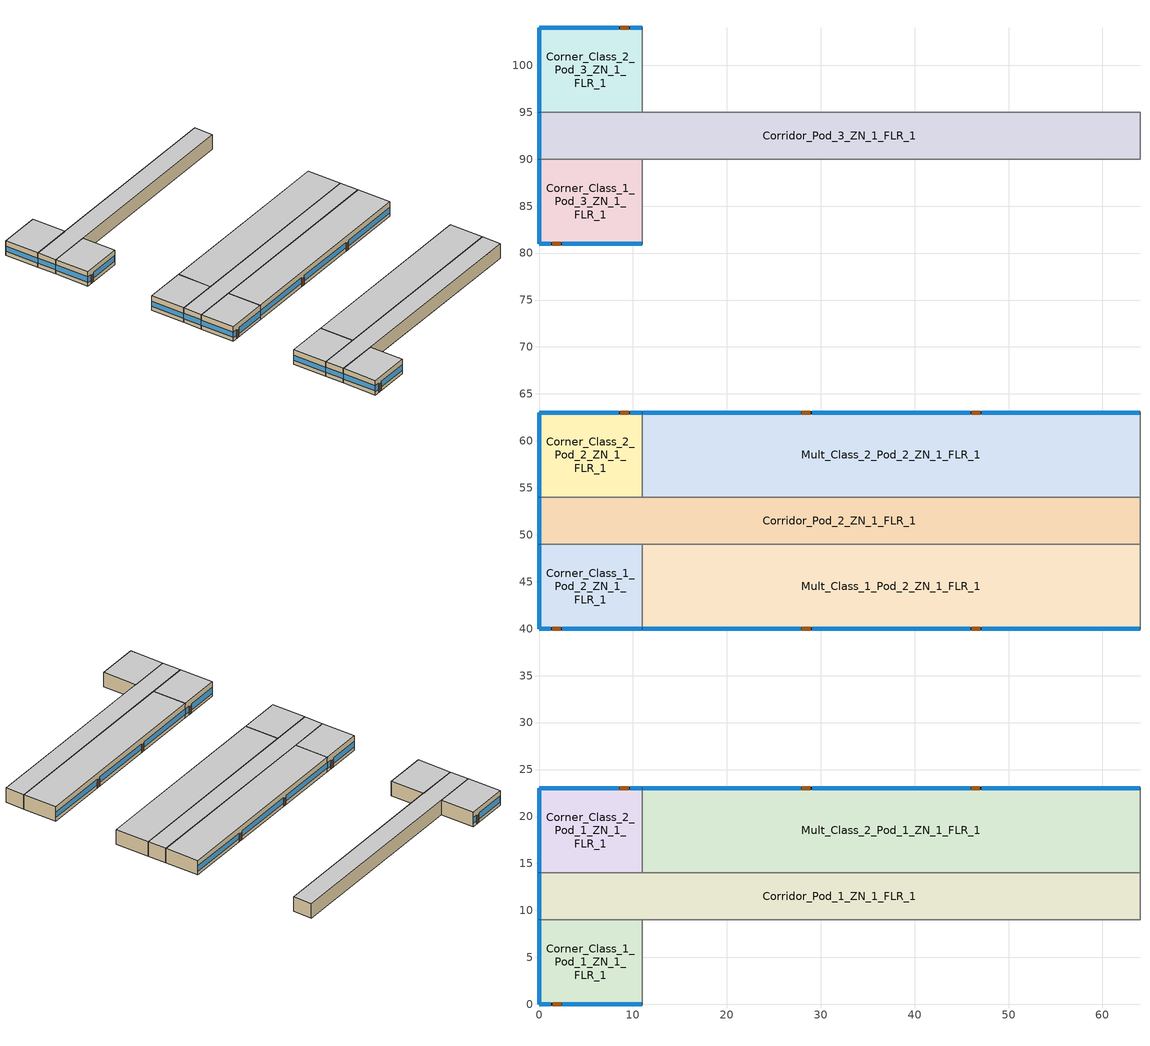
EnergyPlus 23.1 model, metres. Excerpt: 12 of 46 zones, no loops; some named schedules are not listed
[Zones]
Corner_Class_1_Pod_1_ZN_1_FLR_1
 floor ground (ext_slab_6in_with_carpet): 0,9 11,9 11,0 0,0 z0
 wall outside (nonres_ext_wall): 0,9 0,0 11,0 z0:4
 wall to Mult_Class_1_Pod_1_ZN_1_FLR_1 (int_wall): 11,0 11,9 z0:4
 wall to Corridor_Pod_1_ZN_1_FLR_1 (int_wall): 11,9 0,9 z0:4
 window (Window_U_0.40_SHGC_0.38): 0.05,0 1.27,0 / 2.49,0 10.95,0 z0.92:2.51; 0,8.95 0,0.05 z1.1:2.52
 door (Swinging Door_con): 1.46,0 2.37,0 z0:2.13
 ceiling to Corner_Class_1_Pod_1_ZN_1_FLR_2 (int_slab_ceiling): 0,0 11,0 11,9 0,9 z4
Corner_Class_1_Pod_2_ZN_1_FLR_1
 floor ground (ext_slab_6in_with_carpet): 0,49 11,49 11,40 0,40 z0
 wall outside (nonres_ext_wall): 0,49 0,40 11,40 z0:4
 wall to Mult_Class_1_Pod_2_ZN_1_FLR_1 (int_wall): 11,40 11,49 z0:4
 wall to Corridor_Pod_2_ZN_1_FLR_1 (int_wall): 11,49 0,49 z0:4
 window (Window_U_0.40_SHGC_0.38): 0.05,40 1.27,40 / 2.49,40 10.95,40 z0.92:2.51; 0,48.95 0,40.05 z1.1:2.52
 door (Swinging Door_con): 1.41,40 2.32,40 z0:2.13
 ceiling to Corner_Class_1_Pod_2_ZN_1_FLR_2 (int_slab_ceiling): 0,40 11,40 11,49 0,49 z4
Corner_Class_1_Pod_3_ZN_1_FLR_1
 floor ground (ext_slab_6in_with_carpet): 0,90 11,90 11,81 0,81 z0
 wall outside (nonres_ext_wall): 0,90 0,81 11,81 z0:4
 wall to Mult_Class_1_Pod_3_ZN_1_FLR_1 (int_wall): 11,81 11,90 z0:4
 wall to Corridor_Pod_3_ZN_1_FLR_1 (int_wall): 11,90 0,90 z0:4
 window (Window_U_0.40_SHGC_0.38): 0.05,81 1.27,81 / 2.49,81 10.95,81 z0.92:2.51; 0,89.95 0,81.05 z1.1:2.52
 door (Swinging Door_con): 1.4,81 2.31,81 z0:2.13
 ceiling to Corner_Class_1_Pod_3_ZN_1_FLR_2 (int_slab_ceiling): 0,81 11,81 11,90 0,90 z4
Corner_Class_2_Pod_1_ZN_1_FLR_1
 floor ground (ext_slab_6in_with_carpet): 0,23 11,23 11,14 0,14 z0
 wall outside (nonres_ext_wall): 11,23 0,23 0,14 z0:4
 wall to Corridor_Pod_1_ZN_1_FLR_1 (int_wall): 0,14 11,14 z0:4
 wall to Mult_Class_2_Pod_1_ZN_1_FLR_1 (int_wall): 11,14 11,23 z0:4
 window (Window_U_0.40_SHGC_0.38): 10.95,23 9.73,23 / 8.51,23 0.05,23 z0.92:2.51; 0,22.95 0,14.05 z1.1:2.52
 door (Swinging Door_con): 9.53,23 8.62,23 z0:2.13
 ceiling to Corner_Class_2_Pod_1_ZN_1_FLR_2 (int_slab_ceiling): 0,14 11,14 11,23 0,23 z4
Corner_Class_2_Pod_2_ZN_1_FLR_1
 floor ground (ext_slab_6in_with_carpet): 0,63 11,63 11,54 0,54 z0
 wall outside (nonres_ext_wall): 11,63 0,63 0,54 z0:4
 wall to Corridor_Pod_2_ZN_1_FLR_1 (int_wall): 0,54 11,54 z0:4
 wall to Mult_Class_2_Pod_2_ZN_1_FLR_1 (int_wall): 11,54 11,63 z0:4
 window (Window_U_0.40_SHGC_0.38): 10.95,63 9.73,63 / 8.51,63 0.05,63 z0.92:2.51; 0,62.95 0,54.05 z1.1:2.52
 door (Swinging Door_con): 9.57,63 8.65,63 z0:2.13
 ceiling to Corner_Class_2_Pod_2_ZN_1_FLR_2 (int_slab_ceiling): 0,54 11,54 11,63 0,63 z4
Corner_Class_2_Pod_3_ZN_1_FLR_1
 floor ground (ext_slab_6in_with_carpet): 0,104 11,104 11,95 0,95 z0
 wall outside (nonres_ext_wall): 11,104 0,104 0,95 z0:4
 wall to Corridor_Pod_3_ZN_1_FLR_1 (int_wall): 0,95 11,95 z0:4
 wall to Mult_Class_2_Pod_3_ZN_1_FLR_1 (int_wall): 11,95 11,104 z0:4
 window (Window_U_0.40_SHGC_0.38): 10.95,104 9.73,104 / 8.51,104 0.05,104 z0.92:2.51; 0,103.95 0,95.05 z1.1:2.52
 door (Swinging Door_con): 9.55,104 8.64,104 z0:2.13
 ceiling to Corner_Class_2_Pod_3_ZN_1_FLR_2 (int_slab_ceiling): 0,95 11,95 11,104 0,104 z4
Corridor_Pod_1_ZN_1_FLR_1
 floor ground (ext_slab_6in_with_carpet): 0,14 64,14 64,9 0,9 z0
 wall outside (nonres_ext_wall): 0,14 0,9 z0:4
 wall to Mult_Class_1_Pod_1_ZN_1_FLR_1 (int_wall): 11,9 64,9 z0:4
 wall to Lobby_ZN_1_FLR_1 (int_wall): 64,9 64,14 z0:4
 wall to Mult_Class_2_Pod_1_ZN_1_FLR_1 (int_wall): 64,14 11,14 z0:4
 window (Window_U_0.40_SHGC_0.38): 0,13.95 0,9.05 z1.1:2.53
 ceiling to Corridor_Pod_1_ZN_1_FLR_2 (int_slab_ceiling): 0,9 64,9 64,14 0,14 z4
Corridor_Pod_2_ZN_1_FLR_1
 floor ground (ext_slab_6in_with_carpet): 0,54 64,54 64,49 0,49 z0
 wall outside (nonres_ext_wall): 0,54 0,49 z0:4
 wall to Mult_Class_1_Pod_2_ZN_1_FLR_1 (int_wall): 11,49 64,49 z0:4
 wall to Main_Corridor_ZN_1_FLR_1 (int_wall): 64,49 64,54 z0:4
 wall to Mult_Class_2_Pod_2_ZN_1_FLR_1 (int_wall): 64,54 11,54 z0:4
 window (Window_U_0.40_SHGC_0.38): 0,53.95 0,49.05 z1.1:2.53
 ceiling to Corridor_Pod_2_ZN_1_FLR_2 (int_slab_ceiling): 0,49 64,49 64,54 0,54 z4
Corridor_Pod_3_ZN_1_FLR_1
 floor ground (ext_slab_6in_with_carpet): 0,95 64,95 64,90 0,90 z0
 wall outside (nonres_ext_wall): 0,95 0,90 z0:4
 wall to Mult_Class_1_Pod_3_ZN_1_FLR_1 (int_wall): 11,90 64,90 z0:4
 wall to Bathrooms_ZN_1_FLR_1 (int_wall): 64,90 64,95 z0:4
 wall to Mult_Class_2_Pod_3_ZN_1_FLR_1 (int_wall): 64,95 11,95 z0:4
 window (Window_U_0.40_SHGC_0.38): 0,94.95 0,90.05 z1.1:2.53
 ceiling to Corridor_Pod_3_ZN_1_FLR_2 (int_slab_ceiling): 0,90 64,90 64,95 0,95 z4
Mult_Class_1_Pod_2_ZN_1_FLR_1
 floor ground (ext_slab_6in_with_carpet): 11,49 64,49 64,40 11,40 z0
 wall outside (nonres_ext_wall): 11,40 64,40 z0:4
 wall to Main_Corridor_ZN_1_FLR_1 (int_wall): 64,40 64,49 z0:4
 window (Window_U_0.40_SHGC_0.38): 11.05,40 27.87,40 / 29.09,40 45.91,40 / 47.13,40 63.95,40 z1.03:2.5
 door (Swinging Door_con): 28,40 28.92,40 / 46.06,40 46.97,40 z0:2.13
 ceiling to Mult_Class_1_Pod_2_ZN_1_FLR_2 (int_slab_ceiling): 11,40 64,40 64,49 11,49 z4
Mult_Class_2_Pod_1_ZN_1_FLR_1
 floor ground (ext_slab_6in_with_carpet): 11,23 64,23 64,14 11,14 z0
 wall outside (nonres_ext_wall): 64,23 11,23 z0:4
 wall to Main_Corridor_ZN_1_FLR_1 (int_wall): 64,14 64,23 z0:4
 window (Window_U_0.40_SHGC_0.38): 63.95,23 47.13,23 / 45.91,23 29.09,23 / 27.87,23 11.05,23 z1.03:2.5
 door (Swinging Door_con): 46.93,23 46.01,23 / 28.91,23 28,23 z0:2.13
 ceiling to Mult_Class_2_Pod_1_ZN_1_FLR_2 (int_slab_ceiling): 11,14 64,14 64,23 11,23 z4
Mult_Class_2_Pod_2_ZN_1_FLR_1
 floor ground (ext_slab_6in_with_carpet): 11,63 64,63 64,54 11,54 z0
 wall outside (nonres_ext_wall): 64,63 11,63 z0:4
 wall to Main_Corridor_ZN_1_FLR_1 (int_wall): 64,54 64,63 z0:4
 window (Window_U_0.40_SHGC_0.38): 63.95,63 47.13,63 / 45.91,63 29.09,63 / 27.87,63 11.05,63 z1.03:2.5
 door (Swinging Door_con): 46.97,63 46.06,63 / 28.89,63 27.98,63 z0:2.13
 ceiling to Mult_Class_2_Pod_2_ZN_1_FLR_2 (int_slab_ceiling): 11,54 64,54 64,63 11,63 z4
[Building]
Secondary School: Loads convergence tolerance value=0.04; Maximum number of warmup days=25; Minimum number of warmup days=6; North axis=0; Solar distribution=FullInteriorAndExterior; Temperature convergence tolerance value=0.2; Terrain=City
[Site:GroundTemperature:BuildingSurface]
20.76, 20.73, 20.73, 20.73, 20.77, 23.02, 23.36, 23.44, 23.48, 21.21, 20.91, 20.82
[Site:Location]
Denver-Aurora-Buckley.AFB_CO_USA WMO=724695: Elevation=1726; Latitude=39.72; Longitude=-104.75; Time zone=-7
[Site:WaterMainsTemperature]
Annual average outdoor air temperature=9.95; Calculation method=Correlation; Maximum difference in monthly average outdoor air temperatures=23.7
[SizingPeriod:DesignDay] Barometric pressure=82237; Day of month=21; Daylight saving time indicator=No; Dry bulb temperature range modifier type=DefaultMultipliers; Humidity condition type=WetBulb; Rain indicator=No; Snow indicator=No
Name | Ashrae clear sky optical depth for beam irradiance taub | Ashrae clear sky optical depth for diffuse irradiance taud | Daily dry bulb temperature range | Day type | Maximum dry bulb temperature | Month | Solar model indicator | Wetbulb or dewpoint at maximum dry bulb | Wind direction | Wind speed | Sky clearness
Denver-Aurora-Buckley.AFB_CO_USA Ann Clg .4% Condns DB=>MWB | 0.423 | 2.02 | 14.8 | SummerDesignDay | 33.9 | 7 | ASHRAETau | 15 | 30 | 3.6
Denver-Aurora-Buckley.AFB_CO_USA Ann Htg 99.6% Condns DB |  |  | 0 | WinterDesignDay | -17.9 | 12 | ASHRAEClearSky | -17.9 | 180 | 2.5 | 0
[Construction]
InteriorFurnishings: Std Wood 6inch
Swinging Door_con: Opaque Door panel_con
Window_U_0.40_SHGC_0.38: Glass_8652_LayerAvg, Gap_1_W_0_0127, Glass_102_LayerAvg
ext_slab_6in_with_carpet: 150mm Normalweight concrete floor, CP02 CARPET PAD
int_slab_ceiling: CP02 CARPET PAD, 100mm Normalweight concrete floor
int_wall: G01 13mm gypsum board, G01 13mm gypsum board
nonres_ext_wall: F07 25mm stucco, G01 16mm gypsum board, Nonres_Exterior_Wall_Insulation, G01 16mm gypsum board
[Material]
Name | Conductivity | Density | Roughness | Specific heat | Thickness | Solar absorptance | Thermal absorptance | Visible absorptance
100mm Normalweight concrete floor | 2.31 | 2322 | MediumRough | 832 | 0.1016
150mm Normalweight concrete floor | 2.31 | 2322 | MediumRough | 832 | 0.1524
F07 25mm stucco | 0.72 | 1856 | Smooth | 840 | 0.0254 | 0.7 | 0.9 | 0.7
G01 13mm gypsum board | 0.16 | 800 | Smooth | 1090 | 0.0127 | 0.7 | 0.9 | 0.5
G01 16mm gypsum board | 0.16 | 800 | MediumSmooth | 1090 | 0.0159
Std Wood 6inch | 0.12 | 540 | MediumSmooth | 1210 | 0.15 | 0.7 | 0.9 | 0.7
[Material:NoMass] Solar absorptance=0.7; Thermal absorptance=0.9
Name | Roughness | Thermal resistance | Visible absorptance
CP02 CARPET PAD | VeryRough | 0.21648 | 0.8
Nonres_Exterior_Wall_Insulation | MediumSmooth | 2.81828 | 0.7
Opaque Door panel_con | MediumRough | 0.475964 | 0.7
[WindowMaterial:Gas]
Gap_1_W_0_0127: Gas type=Air; Thickness=0.0127
[WindowMaterial:Glazing] Front side infrared hemispherical emissivity=0.84; Infrared transmittance at normal incidence=0; Optical data type=SpectralAverage
Name | Back side infrared hemispherical emissivity | Back side solar reflectance at normal incidence | Back side visible reflectance at normal incidence | Conductivity | Front side solar reflectance at normal incidence | Front side visible reflectance at normal incidence | Solar transmittance at normal incidence | Thickness | Visible transmittance at normal incidence
Glass_102_LayerAvg | 0.84 | 0.0748545 | 0.082564 | 1 | 0.0747638 | 0.082563 | 0.833848 | 0.003048 | 0.89926
Glass_8652_LayerAvg | 0.39 | 0.462105 | 0.306829 | 0.962 | 0.298987 | 0.209449 | 0.343691 | 0.003059 | 0.487937
[AvailabilityManager:NightCycle] Applicability schedule=Always_On; Control type=CycleOnAny; Cycling run time=1800; Cycling run time control type=FixedRunTime; Fan schedule=HVACOperationSchd; Thermostat tolerance=1
PSZ-AC_1:5 Availability Manager; PSZ-AC_2:6 Availability Manager; PSZ-AC_3:7 Availability Manager; PSZ-AC_4:8 Availability Manager; PSZ-AC_5:9 Availability Manager; VAV_OTHER Availability Manager; VAV_POD_1 Availability Manager; VAV_POD_2 Availability Manager; VAV_POD_3 Availability Manager
[Daylighting:Controls] Illuminance setpoint at reference point 1=500; Illuminance setpoint at reference point 2=500; Daylighting method=SplitFlux; Lighting control type=Stepped; Maximum allowable discomfort glare index=22; Minimum input power fraction for continuous or continuousoff dimming control=0.3; Minimum light output fraction for continuous or continuousoff dimming control=0.2; Number of stepped control steps=3; Probability lighting will be reset when needed in manual stepped control=1
Name | Daylighting reference point name 1 | Fraction of lights controlled by reference point 1 | Daylighting reference point name 2 | Fraction of lights controlled by reference point 2 | Glare calculation azimuth angle of view direction clockwise from zone y axis | Glare calculation daylighting reference point | Zone or space
Corner_Class_1_Pod_1_ZN_1_FLR_1_DaylCtrl | Corner_Class_1_Pod_1_ZN_1_FLR_1_DaylRefPt1 | 0.56 | Corner_Class_1_Pod_1_ZN_1_FLR_1_DaylRefPt2 | 0.2 | 180 | Corner_Class_1_Pod_1_ZN_1_FLR_1_DaylRefPt1 | Corner_Class_1_Pod_1_ZN_1_FLR_1
Corner_Class_1_Pod_2_ZN_1_FLR_1_DaylCtrl | Corner_Class_1_Pod_2_ZN_1_FLR_1_DaylRefPt1 | 0.56 | Corner_Class_1_Pod_2_ZN_1_FLR_1_DaylRefPt2 | 0.2 | 180 | Corner_Class_1_Pod_2_ZN_1_FLR_1_DaylRefPt1 | Corner_Class_1_Pod_2_ZN_1_FLR_1
Corner_Class_1_Pod_3_ZN_1_FLR_1_DaylCtrl | Corner_Class_1_Pod_3_ZN_1_FLR_1_DaylRefPt1 | 0.56 | Corner_Class_1_Pod_3_ZN_1_FLR_1_DaylRefPt2 | 0.2 | 180 | Corner_Class_1_Pod_3_ZN_1_FLR_1_DaylRefPt1 | Corner_Class_1_Pod_3_ZN_1_FLR_1
Corner_Class_2_Pod_1_ZN_1_FLR_1_DaylCtrl | Corner_Class_2_Pod_1_ZN_1_FLR_1_DaylRefPt1 | 0.56 | Corner_Class_2_Pod_1_ZN_1_FLR_1_DaylRefPt2 | 0.2 | 270 | Corner_Class_2_Pod_1_ZN_1_FLR_1_DaylRefPt1 | Corner_Class_2_Pod_1_ZN_1_FLR_1
Corner_Class_2_Pod_2_ZN_1_FLR_1_DaylCtrl | Corner_Class_2_Pod_2_ZN_1_FLR_1_DaylRefPt1 | 0.56 | Corner_Class_2_Pod_2_ZN_1_FLR_1_DaylRefPt2 | 0.2 | 270 | Corner_Class_2_Pod_2_ZN_1_FLR_1_DaylRefPt1 | Corner_Class_2_Pod_2_ZN_1_FLR_1
Corner_Class_2_Pod_3_ZN_1_FLR_1_DaylCtrl | Corner_Class_2_Pod_3_ZN_1_FLR_1_DaylRefPt1 | 0.56 | Corner_Class_2_Pod_3_ZN_1_FLR_1_DaylRefPt2 | 0.2 | 270 | Corner_Class_2_Pod_3_ZN_1_FLR_1_DaylRefPt1 | Corner_Class_2_Pod_3_ZN_1_FLR_1
Mult_Class_1_Pod_2_ZN_1_FLR_1_DaylCtrl | Mult_Class_1_Pod_2_ZN_1_FLR_1_DaylRefPt1 | 0.28 | Mult_Class_1_Pod_2_ZN_1_FLR_1_DaylRefPt2 | 0.28 | 180 | Mult_Class_1_Pod_2_ZN_1_FLR_1_DaylRefPt1 | Mult_Class_1_Pod_2_ZN_1_FLR_1
Mult_Class_2_Pod_1_ZN_1_FLR_1_DaylCtrl | Mult_Class_2_Pod_1_ZN_1_FLR_1_DaylRefPt1 | 0.28 | Mult_Class_2_Pod_1_ZN_1_FLR_1_DaylRefPt2 | 0.28 | 0 | Mult_Class_2_Pod_1_ZN_1_FLR_1_DaylRefPt1 | Mult_Class_2_Pod_1_ZN_1_FLR_1
Mult_Class_2_Pod_2_ZN_1_FLR_1_DaylCtrl | Mult_Class_2_Pod_2_ZN_1_FLR_1_DaylRefPt1 | 0.28 | Mult_Class_2_Pod_2_ZN_1_FLR_1_DaylRefPt2 | 0.28 | 0 | Mult_Class_2_Pod_2_ZN_1_FLR_1_DaylRefPt1 | Mult_Class_2_Pod_2_ZN_1_FLR_1
[ElectricEquipment] Design level calculation method=EquipmentLevel; End use subcategory=General; Fraction latent=0; Fraction lost=0; Fraction radiant=0.5; Schedule=BLDG_EQUIP_SCH
Name | Design level | Zone or zonelist or space or spacelist
Corner_Class_1_Pod_1_ZN_1_FLR_1_PlugMisc_Equip | 990 | Corner_Class_1_Pod_1_ZN_1_FLR_1
Corner_Class_1_Pod_2_ZN_1_FLR_1_PlugMisc_Equip | 990 | Corner_Class_1_Pod_2_ZN_1_FLR_1
Corner_Class_1_Pod_3_ZN_1_FLR_1_PlugMisc_Equip | 990 | Corner_Class_1_Pod_3_ZN_1_FLR_1
Corner_Class_2_Pod_1_ZN_1_FLR_1_PlugMisc_Equip | 990 | Corner_Class_2_Pod_1_ZN_1_FLR_1
Corner_Class_2_Pod_2_ZN_1_FLR_1_PlugMisc_Equip | 990 | Corner_Class_2_Pod_2_ZN_1_FLR_1
Corner_Class_2_Pod_3_ZN_1_FLR_1_PlugMisc_Equip | 990 | Corner_Class_2_Pod_3_ZN_1_FLR_1
Corridor_Pod_1_ZN_1_FLR_1_PlugMisc_Equip | 1280 | Corridor_Pod_1_ZN_1_FLR_1
Corridor_Pod_2_ZN_1_FLR_1_PlugMisc_Equip | 1280 | Corridor_Pod_2_ZN_1_FLR_1
Corridor_Pod_3_ZN_1_FLR_1_PlugMisc_Equip | 1280 | Corridor_Pod_3_ZN_1_FLR_1
Mult_Class_1_Pod_2_ZN_1_FLR_1_PlugMisc_Equip | 4770 | Mult_Class_1_Pod_2_ZN_1_FLR_1
Mult_Class_2_Pod_1_ZN_1_FLR_1_PlugMisc_Equip | 4770 | Mult_Class_2_Pod_1_ZN_1_FLR_1
Mult_Class_2_Pod_2_ZN_1_FLR_1_PlugMisc_Equip | 4770 | Mult_Class_2_Pod_2_ZN_1_FLR_1
[ElectricLoadCenter:Transformer]
Transformer 1: Availability schedule=Always_On; Conductor material=Aluminum; Consider transformer loss for utility cost=Yes; Fraction of eddy current losses=0.1; Full load temperature rise=150; Meter name 1=Wired_LTG_Electricity; Meter name 2=Wired_INT_EQUIP; Nameplate efficiency=0.989; Per unit load for nameplate efficiency=0.35; Performance input method=NominalEfficiency; Phase=3; Rated capacity=225000; Reference temperature for nameplate efficiency=75; Transformer usage=PowerInFromGrid
[EnergyManagementSystem:Actuator]
Name | Actuated component control type | Actuated component type | Actuated component unique
AUDITORIUM_ZN_1_FLR_1_LAr | Electricity Rate | Lights | AUDITORIUM_ZN_1_FLR_1_lights
AUX_GYM_ZN_1_FLR_1_LAr | Electricity Rate | Lights | AUX_GYM_ZN_1_FLR_1_lights
BATHROOMS_ZN_1_FLR_1_LAr | Electricity Rate | Lights | BATHROOMS_ZN_1_FLR_1_lights
BATHROOMS_ZN_1_FLR_2_LAr | Electricity Rate | Lights | BATHROOMS_ZN_1_FLR_2_lights
BoilerCurve | Curve Result | Curve | HEATSYS1 BOILER EFFICIENCY CURVE
CLGSETP_SCH_Actuator | Schedule Value | Schedule:Compact | CLGSETP_SCH_Yes_Optimum
Cafeteria_ZN_1_FLR_1_LAr | Electricity Rate | Lights | Cafeteria_ZN_1_FLR_1_lights
Gym_ZN_1_FLR_1_LAr | Electricity Rate | Lights | Gym_ZN_1_FLR_1_lights
HTGSETP_SCH_Actuator | Schedule Value | Schedule:Compact | HTGSETP_SCH_Yes_Optimum
Kitchen_ZN_1_FLR_1_LAr | Electricity Rate | Lights | Kitchen_ZN_1_FLR_1_lights
LMC_ZN_1_FLR_2_LAr | Electricity Rate | Lights | Library_Media_Center_ZN_1_FLR_2_lights
Lobby_ZN_1_FLR_1_LAr | Electricity Rate | Lights | Lobby_ZN_1_FLR_1_lights
Lobby_ZN_1_FLR_2_LAr | Electricity Rate | Lights | Lobby_ZN_1_FLR_2_lights
Main_Corridor_ZN_1_FLR_1_LAr | Electricity Rate | Lights | Main_Corridor_ZN_1_FLR_1_lights
Main_Corridor_ZN_1_FLR_2_LAr | Electricity Rate | Lights | Main_Corridor_ZN_1_FLR_2_lights
Mech_ZN_1_FLR_1_LAr | Electricity Rate | Lights | Mech_ZN_1_FLR_1_lights
Mech_ZN_1_FLR_2_LAr | Electricity Rate | Lights | Mech_ZN_1_FLR_2_lights
Offices_ZN_1_FLR_1_LAr | Electricity Rate | Lights | Offices_ZN_1_FLR_1_lights
Offices_ZN_1_FLR_2_LAr | Electricity Rate | Lights | Offices_ZN_1_FLR_2_lights
PSZ1_5_Timestep_Econ_Eff | Schedule Value | Schedule:Constant | PSZ1_5_Timestep_Econ_Eff_SCH
PSZ2_6_Timestep_Econ_Eff | Schedule Value | Schedule:Constant | PSZ2_6_Timestep_Econ_Eff_SCH
PSZ3_7_Timestep_Econ_Eff | Schedule Value | Schedule:Constant | PSZ3_7_Timestep_Econ_Eff_SCH
PSZ4_8_Timestep_Econ_Eff | Schedule Value | Schedule:Constant | PSZ4_8_Timestep_Econ_Eff_SCH
PSZ5_9_Timestep_Econ_Eff | Schedule Value | Schedule:Constant | PSZ5_9_Timestep_Econ_Eff_SCH
cCL1_Pod_1_ZN_1_FLR_1_LAr | Electricity Rate | Lights | Corner_Class_1_Pod_1_ZN_1_FLR_1_lights
cCL1_Pod_1_ZN_1_FLR_2_LAr | Electricity Rate | Lights | Corner_Class_1_Pod_1_ZN_1_FLR_2_lights
cCL1_Pod_2_ZN_1_FLR_1_LAr | Electricity Rate | Lights | Corner_Class_1_Pod_2_ZN_1_FLR_1_lights
cCL1_Pod_2_ZN_1_FLR_2_LAr | Electricity Rate | Lights | Corner_Class_1_Pod_2_ZN_1_FLR_2_lights
cCL1_Pod_3_ZN_1_FLR_1_LAr | Electricity Rate | Lights | Corner_Class_1_Pod_3_ZN_1_FLR_1_lights
cCL1_Pod_3_ZN_1_FLR_2_LAr | Electricity Rate | Lights | Corner_Class_1_Pod_3_ZN_1_FLR_2_lights
cCL2_Pod_1_ZN_1_FLR_1_LAr | Electricity Rate | Lights | Corner_Class_2_Pod_1_ZN_1_FLR_1_lights
cCL2_Pod_1_ZN_1_FLR_2_LAr | Electricity Rate | Lights | Corner_Class_2_Pod_1_ZN_1_FLR_2_lights
cCL2_Pod_2_ZN_1_FLR_1_LAr | Electricity Rate | Lights | Corner_Class_2_Pod_2_ZN_1_FLR_1_lights
cCL2_Pod_2_ZN_1_FLR_2_LAr | Electricity Rate | Lights | Corner_Class_2_Pod_2_ZN_1_FLR_2_lights
cCL2_Pod_3_ZN_1_FLR_1_LAr | Electricity Rate | Lights | Corner_Class_2_Pod_3_ZN_1_FLR_1_lights
cCL2_Pod_3_ZN_1_FLR_2_LAr | Electricity Rate | Lights | Corner_Class_2_Pod_3_ZN_1_FLR_2_lights
cPOD1_ZN_1_FLR_1_LAr | Electricity Rate | Lights | Corridor_Pod_1_ZN_1_FLR_1_lights
cPOD1_ZN_1_FLR_2_LAr | Electricity Rate | Lights | Corridor_Pod_1_ZN_1_FLR_2_lights
cPOD2_ZN_1_FLR_1_LAr | Electricity Rate | Lights | Corridor_Pod_2_ZN_1_FLR_1_lights
cPOD2_ZN_1_FLR_2_LAr | Electricity Rate | Lights | Corridor_Pod_2_ZN_1_FLR_2_lights
cPOD3_ZN_1_FLR_1_LAr | Electricity Rate | Lights | Corridor_Pod_3_ZN_1_FLR_1_lights
cPOD3_ZN_1_FLR_2_LAr | Electricity Rate | Lights | Corridor_Pod_3_ZN_1_FLR_2_lights
mCl1_Pod_1_ZN_1_FLR_1_LAr | Electricity Rate | Lights | Mult_Class_1_Pod_1_ZN_1_FLR_1_lights
mCl1_Pod_1_ZN_1_FLR_2_LAr | Electricity Rate | Lights | Mult_Class_1_Pod_1_ZN_1_FLR_2_lights
mCl1_Pod_2_ZN_1_FLR_1_LAr | Electricity Rate | Lights | Mult_Class_1_Pod_2_ZN_1_FLR_1_lights
mCl1_Pod_2_ZN_1_FLR_2_LAr | Electricity Rate | Lights | Mult_Class_1_Pod_2_ZN_1_FLR_2_lights
mCl1_Pod_3_ZN_1_FLR_1_LAr | Electricity Rate | Lights | Mult_Class_1_Pod_3_ZN_1_FLR_1_lights
mCl1_Pod_3_ZN_1_FLR_2_LAr | Electricity Rate | Lights | Mult_Class_1_Pod_3_ZN_1_FLR_2_lights
mCl2_Pod_1_ZN_1_FLR_1_LAr | Electricity Rate | Lights | Mult_Class_2_Pod_1_ZN_1_FLR_1_lights
mCl2_Pod_1_ZN_1_FLR_2_LAr | Electricity Rate | Lights | Mult_Class_2_Pod_1_ZN_1_FLR_2_lights
mCl2_Pod_2_ZN_1_FLR_1_LAr | Electricity Rate | Lights | Mult_Class_2_Pod_2_ZN_1_FLR_1_lights
mCl2_Pod_2_ZN_1_FLR_2_LAr | Electricity Rate | Lights | Mult_Class_2_Pod_2_ZN_1_FLR_2_lights
mCl2_Pod_3_ZN_1_FLR_1_LAr | Electricity Rate | Lights | Mult_Class_2_Pod_3_ZN_1_FLR_1_lights
mCl2_Pod_3_ZN_1_FLR_2_LAr | Electricity Rate | Lights | Mult_Class_2_Pod_3_ZN_1_FLR_2_lights
[EnergyManagementSystem:GlobalVariable]
EnergyManagementSystem:GlobalVariable 1: Wired_LTG
EnergyManagementSystem:GlobalVariable 2: PSZ1_5_FanPwrExponent; PSZ1_5_Stage1Speed; PSZ1_5_Stage2Speed; PSZ1_5_HeatSpeed; PSZ1_5_VenSpeed; PSZ1_5_Number_of_Stages
EnergyManagementSystem:GlobalVariable 3: PSZ2_6_FanPwrExponent; PSZ2_6_Stage1Speed; PSZ2_6_Stage2Speed; PSZ2_6_HeatSpeed; PSZ2_6_VenSpeed; PSZ2_6_Number_of_Stages
EnergyManagementSystem:GlobalVariable 4: PSZ3_7_FanPwrExponent; PSZ3_7_Stage1Speed; PSZ3_7_Stage2Speed; PSZ3_7_HeatSpeed; PSZ3_7_VenSpeed; PSZ3_7_Number_of_Stages
EnergyManagementSystem:GlobalVariable 5: PSZ4_8_FanPwrExponent; PSZ4_8_Stage1Speed; PSZ4_8_Stage2Speed; PSZ4_8_HeatSpeed; PSZ4_8_VenSpeed; PSZ4_8_Number_of_Stages
EnergyManagementSystem:GlobalVariable 6: PSZ5_9_FanPwrExponent; PSZ5_9_Stage1Speed; PSZ5_9_Stage2Speed; PSZ5_9_HeatSpeed; PSZ5_9_VenSpeed; PSZ5_9_Number_of_Stages
EnergyManagementSystem:GlobalVariable 7: BoilerType; CapRated; EtRated; PLRx; Ecx; SkinLossRate
[EnergyManagementSystem:OutputVariable]
Wired_LTG: Ems variable=Wired_LTG; Type of data in variable=Summed; Units=J; Update frequency=ZoneTimestep
[EnergyManagementSystem:Program]
OA_BASED_OPTIMUM_START_EMS_Program: IF DaylightSavings==0 && DayOfWeek>1 && DayOfWeek<7 && Hour==6 && OAT<23.9 && OAT>1.7; SET CLGSETP_SCH_Actuator = 29.44; SET HTGSETP_SCH_Actuator = 15.6; ELSEIF DaylightSavings==1 && DayOfWeek>1 && DayOfWeek<7 && Hour==5 && OAT<23.9 && OAT>1.7; SET CLGSETP_SCH_Actuator = 29.44; SET HTGSETP_SCH_Actuator = 15.6; ELSE; SET CLGSETP_SCH_Actuator = NULL; SET HTGSETP_SCH_Actuator = NULL; ENDIF
PSZ1_5_Economizer_CTRL_Prog: SET PSZ1_5_Timestep_Econ_Eff = 0.7; SET PSZ1_5_MaxE = 0.7; SET PSZ1_5_DAT_Rqd = (PSZ1_5_DAT_Rqd*1.8) +32; SET OAT_F = (OAT_F*1.8) +32; SET OAwb_F = (OAwb_F*1.8) +32; IF PSZ1_5_OAFlowMass > (PSZ1_5_OADesignMass * PSZ1_5_OASch); SET PSZ1_5_Econo_Active = 1; ELSE; SET PSZ1_5_Econo_Active = 0; ENDIF; SET PSZ1_5_dT_Needed = 75 - PSZ1_5_DAT_Rqd; SET PSZ1_5_Cool_Des_dT = ((98*0.15) + (75*(1-0.15))) - 55; SET PSZ1_5_Cool_Load = PSZ1_5_dT_Needed/ PSZ1_5_Cool_Des_dT; IF PSZ1_5_Cool_Load > 1; SET PSZ1_5_Cool_Load = 1; ELSEIF PSZ1_5_Cool_Load < 0; SET PSZ1_5_Cool_Load = 0; ENDIF; IF PSZ1_5_Econo_Active == 1; SET PSZ1_5_Stage = PSZ1_5_Number_of_Stages; IF PSZ1_5_Stage == 2; IF PSZ1_5_Cool_Load < 0.6; SET PSZ1_5_Timestep_Econ_Eff = PSZ1_5_MaxE; ELSE; SET PSZ1_5_ECO_Eff = 0-2.18919863612305; SET PSZ1_5_ECO_Eff = PSZ1_5_ECO_Eff + (0-0.674461284910428 * PSZ1_5_Cool_Load); SET PSZ1_5_ECO_Eff = PSZ1_5_ECO_Eff + (0.000459106275872404 * (OAT_F^2)); SET PSZ1_5_ECO_Eff = PSZ1_5_ECO_Eff + (0-0.00000484778537945252 * (OAT_F^3)); SET PSZ1_5_ECO_Eff = PSZ1_5_ECO_Eff + (0.182915713033586 * OAwb_F); SET PSZ1_5_ECO_Eff = PSZ1_5_ECO_Eff + (0-0.00382838660261133 * (OAwb_F^2)); SET PSZ1_5_ECO_Eff = PSZ1_5_ECO_Eff + (0.0000255567460240583 * (OAwb_F^3)); SET PSZ1_5_Timestep_Econ_Eff = PSZ1_5_ECO_Eff; ENDIF; ELSE; SET PSZ1_5_ECO_Eff = 2.36337942464462; SET PSZ1_5_ECO_Eff = PSZ1_5_ECO_Eff + (0-0.409939515512619 * PSZ1_5_Cool_Load); SET PSZ1_5_ECO_Eff = PSZ1_5_ECO_Eff + (0-0.0565205596792225 * OAwb_F); SET PSZ1_5_ECO_Eff = PSZ1_5_ECO_Eff + (0-0.0000632612294169389 * (OAT_F^2)); SET PSZ1_5_Timestep_Econ_Eff = PSZ1_5_ECO_Eff + (0.000571724868775081 * (OAwb_F^2)); ENDIF; IF PSZ1_5_Timestep_Econ_Eff > PSZ1_5_MaxE; SET PSZ1_5_Timestep_Econ_Eff = PSZ1_5_MaxE; ELSEIF PSZ1_5_Timestep_Econ_Eff < (PSZ1_5_OADesignMass * PSZ1_5_OASch); SET PSZ1_5_Timestep_Econ_Eff = (PSZ1_5_OADesignMass * PSZ1_5_OASch); ENDIF; ENDIF
PSZ1_5_Fan_Control: IF PSZ1_5_Number_of_Stages == 1; Return; ENDIF; IF PSZ1_5_HeatingRTF > 0; SET PSZ1_5_Heating = PSZ1_5_HeatingRTF; SET PSZ1_5_Ven = 1 - PSZ1_5_HeatingRTF; SET PSZ1_5_Eco = 0; SET PSZ1_5_Stage1 = 0; SET PSZ1_5_Stage2 = 0; ELSE; SET PSZ1_5_Heating = 0; SET PSZ1_5_EcoSpeed = PSZ1_5_VenSpeed; IF PSZ1_5_SpeedRatio == 0; IF PSZ1_5_RTF > 0; SET PSZ1_5_Stage1 = PSZ1_5_RTF; SET PSZ1_5_Stage2 = 0; SET PSZ1_5_Ven = 1-PSZ1_5_RTF; SET PSZ1_5_Eco = 0; IF PSZ1_5_OAFlowMass > (PSZ1_5_OADesignMass * PSZ1_5_OASch); SET PSZ1_5_Stage1Speed = 1.0; ENDIF; ELSE; SET PSZ1_5_Stage1 = 0; SET PSZ1_5_Stage2 = 0; IF PSZ1_5_OAFlowMass > (PSZ1_5_OADesignMass * PSZ1_5_OASch); SET PSZ1_5_Eco = 1.0; SET PSZ1_5_Ven = 0; SET PSZ1_5_Exp_DAT = PSZ1_5_DAT_Rqd - (1-PSZ1_5_VenSpeed) * GYM_ZN_1_FLR_1_Temp; SET PSZ1_5_Exp_DAT = PSZ1_5_Exp_DAT/PSZ1_5_VenSpeed; IF OAT_F > PSZ1_5_Exp_DAT; SET PSZ1_5_EcoSpeed = PSZ1_5_Stage2Speed; ENDIF; ELSE; SET PSZ1_5_Eco = 0; SET PSZ1_5_Ven = 1.0; ENDIF; ENDIF; ELSE; SET PSZ1_5_Stage1 = 1- PSZ1_5_SpeedRatio; SET PSZ1_5_Stage2 = PSZ1_5_SpeedRatio; SET PSZ1_5_Ven = 0; SET PSZ1_5_Eco = 0; IF PSZ1_5_OAFlowMass > (PSZ1_5_OADesignMass * PSZ1_5_OASch); SET PSZ1_5_Stage1Speed = 1.0; ENDIF; ENDIF; ENDIF; SET PSZ1_5_FPR = PSZ1_5_Ven * (PSZ1_5_VenSpeed ^ PSZ1_5_FanPwrExponent); SET PSZ1_5_FPR = PSZ1_5_FPR + PSZ1_5_Eco * (PSZ1_5_EcoSpeed ^ PSZ1_5_FanPwrExponent); SET PSZ1_5_FPR_1 = PSZ1_5_Stage1 * (PSZ1_5_Stage1Speed ^ PSZ1_5_FanPwrExponent); SET PSZ1_5_FPR = PSZ1_5_FPR + PSZ1_5_FPR_1; SET PSZ1_5_FPR_2 = PSZ1_5_Stage2 * (PSZ1_5_Stage2Speed ^ PSZ1_5_FanPwrExponent); SET PSZ1_5_FPR = PSZ1_5_FPR + PSZ1_5_FPR_2; SET PSZ1_5_FPR_3 = PSZ1_5_Heating * (PSZ1_5_HeatSpeed ^ PSZ1_5_FanPwrExponent); SET PSZ1_5_FanPwrRatio = PSZ1_5_FPR +  PSZ1_5_FPR_3; SET PSZ1_5_Fan_Pressure = PSZ1_5_Fan_DesignPressure * PSZ1_5_FanPwrRatio
PSZ1_5_Set_Fan_Par: IF PSZ1_5_Number_of_Stages == 1; Return; ENDIF; SET PSZ1_5_FanPwrExponent = 2.2; SET PSZ1_5_OAFrac = PSZ1_5_OAFlowMass/PSZ1_5_DesignFlowMass; IF  PSZ1_5_OAFrac < 0.66; SET PSZ1_5_VenSpeed = 0.66; SET PSZ1_5_Stage1Speed = 0.66; ELSE; SET PSZ1_5_VenSpeed = PSZ1_5_OAFrac; SET PSZ1_5_Stage1Speed = PSZ1_5_OAFrac; ENDIF; SET PSZ1_5_Stage2Speed = 1.0; SET PSZ1_5_HeatSpeed = 1.0
PSZ1_5_Set_Number_of_Stages: SET PSZ1_5_Number_of_Stages =  2
PSZ2_6_Economizer_CTRL_Prog: SET PSZ2_6_Timestep_Econ_Eff = 0.7; SET PSZ2_6_MaxE = 0.7; SET PSZ2_6_DAT_Rqd = (PSZ2_6_DAT_Rqd*1.8) +32; SET OAT_F = (OAT_F*1.8) +32; SET OAwb_F = (OAwb_F*1.8) +32; IF PSZ2_6_OAFlowMass > (PSZ2_6_OADesignMass * PSZ2_6_OASch); SET PSZ2_6_Econo_Active = 1; ELSE; SET PSZ2_6_Econo_Active = 0; ENDIF; SET PSZ2_6_dT_Needed = 75 - PSZ2_6_DAT_Rqd; SET PSZ2_6_Cool_Des_dT = ((98*0.15) + (75*(1-0.15))) - 55; SET PSZ2_6_Cool_Load = PSZ2_6_dT_Needed/ PSZ2_6_Cool_Des_dT; IF PSZ2_6_Cool_Load > 1; SET PSZ2_6_Cool_Load = 1; ELSEIF PSZ2_6_Cool_Load < 0; SET PSZ2_6_Cool_Load = 0; ENDIF; IF PSZ2_6_Econo_Active == 1; SET PSZ2_6_Stage = PSZ2_6_Number_of_Stages; IF PSZ2_6_Stage == 2; IF PSZ2_6_Cool_Load < 0.6; SET PSZ2_6_Timestep_Econ_Eff = PSZ2_6_MaxE; ELSE; SET PSZ2_6_ECO_Eff = 0-2.18919863612305; SET PSZ2_6_ECO_Eff = PSZ2_6_ECO_Eff + (0-0.674461284910428 * PSZ2_6_Cool_Load); SET PSZ2_6_ECO_Eff = PSZ2_6_ECO_Eff + (0.000459106275872404 * (OAT_F^2)); SET PSZ2_6_ECO_Eff = PSZ2_6_ECO_Eff + (0-0.00000484778537945252 * (OAT_F^3)); SET PSZ2_6_ECO_Eff = PSZ2_6_ECO_Eff + (0.182915713033586 * OAwb_F); SET PSZ2_6_ECO_Eff = PSZ2_6_ECO_Eff + (0-0.00382838660261133 * (OAwb_F^2)); SET PSZ2_6_ECO_Eff = PSZ2_6_ECO_Eff + (0.0000255567460240583 * (OAwb_F^3)); SET PSZ2_6_Timestep_Econ_Eff = PSZ2_6_ECO_Eff; ENDIF; ELSE; SET PSZ2_6_ECO_Eff = 2.36337942464462; SET PSZ2_6_ECO_Eff = PSZ2_6_ECO_Eff + (0-0.409939515512619 * PSZ2_6_Cool_Load); SET PSZ2_6_ECO_Eff = PSZ2_6_ECO_Eff + (0-0.0565205596792225 * OAwb_F); SET PSZ2_6_ECO_Eff = PSZ2_6_ECO_Eff + (0-0.0000632612294169389 * (OAT_F^2)); SET PSZ2_6_Timestep_Econ_Eff = PSZ2_6_ECO_Eff + (0.000571724868775081 * (OAwb_F^2)); ENDIF; IF PSZ2_6_Timestep_Econ_Eff > PSZ2_6_MaxE; SET PSZ2_6_Timestep_Econ_Eff = PSZ2_6_MaxE; ELSEIF PSZ2_6_Timestep_Econ_Eff < (PSZ2_6_OADesignMass * PSZ2_6_OASch); SET PSZ2_6_Timestep_Econ_Eff = (PSZ2_6_OADesignMass * PSZ2_6_OASch); ENDIF; ENDIF
PSZ2_6_Fan_Control: IF PSZ2_6_Number_of_Stages == 1; Return; ENDIF; IF PSZ2_6_HeatingRTF > 0; SET PSZ2_6_Heating = PSZ2_6_HeatingRTF; SET PSZ2_6_Ven = 1 - PSZ2_6_HeatingRTF; SET PSZ2_6_Eco = 0; SET PSZ2_6_Stage1 = 0; SET PSZ2_6_Stage2 = 0; ELSE; SET PSZ2_6_Heating = 0; SET PSZ2_6_EcoSpeed = PSZ2_6_VenSpeed; IF PSZ2_6_SpeedRatio == 0; IF PSZ2_6_RTF > 0; SET PSZ2_6_Stage1 = PSZ2_6_RTF; SET PSZ2_6_Stage2 = 0; SET PSZ2_6_Ven = 1-PSZ2_6_RTF; SET PSZ2_6_Eco = 0; IF PSZ2_6_OAFlowMass > (PSZ2_6_OADesignMass * PSZ2_6_OASch); SET PSZ2_6_Stage1Speed = 1.0; ENDIF; ELSE; SET PSZ2_6_Stage1 = 0; SET PSZ2_6_Stage2 = 0; IF PSZ2_6_OAFlowMass > (PSZ2_6_OADesignMass * PSZ2_6_OASch); SET PSZ2_6_Eco = 1.0; SET PSZ2_6_Ven = 0; SET PSZ2_6_Exp_DAT = PSZ2_6_DAT_Rqd - (1-PSZ2_6_VenSpeed) * AUX_GYM_ZN_1_FLR_1_Temp; SET PSZ2_6_Exp_DAT = PSZ2_6_Exp_DAT/PSZ2_6_VenSpeed; IF OAT_F > PSZ2_6_Exp_DAT; SET PSZ2_6_EcoSpeed = PSZ2_6_Stage2Speed; ENDIF; ELSE; SET PSZ2_6_Eco = 0; SET PSZ2_6_Ven = 1.0; ENDIF; ENDIF; ELSE; SET PSZ2_6_Stage1 = 1- PSZ2_6_SpeedRatio; SET PSZ2_6_Stage2 = PSZ2_6_SpeedRatio; SET PSZ2_6_Ven = 0; SET PSZ2_6_Eco = 0; IF PSZ2_6_OAFlowMass > (PSZ2_6_OADesignMass * PSZ2_6_OASch); SET PSZ2_6_Stage1Speed = 1.0; ENDIF; ENDIF; ENDIF; SET PSZ2_6_FPR = PSZ2_6_Ven * (PSZ2_6_VenSpeed ^ PSZ2_6_FanPwrExponent); SET PSZ2_6_FPR = PSZ2_6_FPR + PSZ2_6_Eco * (PSZ2_6_EcoSpeed ^ PSZ2_6_FanPwrExponent); SET PSZ2_6_FPR_1 = PSZ2_6_Stage1 * (PSZ2_6_Stage1Speed ^ PSZ2_6_FanPwrExponent); SET PSZ2_6_FPR = PSZ2_6_FPR + PSZ2_6_FPR_1; SET PSZ2_6_FPR_2 = PSZ2_6_Stage2 * (PSZ2_6_Stage2Speed ^ PSZ2_6_FanPwrExponent); SET PSZ2_6_FPR = PSZ2_6_FPR + PSZ2_6_FPR_2; SET PSZ2_6_FPR_3 = PSZ2_6_Heating * (PSZ2_6_HeatSpeed ^ PSZ2_6_FanPwrExponent); SET PSZ2_6_FanPwrRatio = PSZ2_6_FPR +  PSZ2_6_FPR_3; SET PSZ2_6_Fan_Pressure = PSZ2_6_Fan_DesignPressure * PSZ2_6_FanPwrRatio
PSZ2_6_Set_Fan_Par: IF PSZ2_6_Number_of_Stages == 1; Return; ENDIF; SET PSZ2_6_FanPwrExponent = 2.2; SET PSZ2_6_OAFrac = PSZ2_6_OAFlowMass/PSZ2_6_DesignFlowMass; IF  PSZ2_6_OAFrac < 0.66; SET PSZ2_6_VenSpeed = 0.66; SET PSZ2_6_Stage1Speed = 0.66; ELSE; SET PSZ2_6_VenSpeed = PSZ2_6_OAFrac; SET PSZ2_6_Stage1Speed = PSZ2_6_OAFrac; ENDIF; SET PSZ2_6_Stage2Speed = 1.0; SET PSZ2_6_HeatSpeed = 1.0
PSZ2_6_Set_Number_of_Stages: SET PSZ2_6_Number_of_Stages =  2
PSZ3_7_Set_Fan_Par: IF PSZ3_7_Number_of_Stages == 1; Return; ENDIF; SET PSZ3_7_FanPwrExponent = 2.2; SET PSZ3_7_OAFrac = PSZ3_7_OAFlowMass/PSZ3_7_DesignFlowMass; IF  PSZ3_7_OAFrac < 0.66; SET PSZ3_7_VenSpeed = 0.66; SET PSZ3_7_Stage1Speed = 0.66; ELSE; SET PSZ3_7_VenSpeed = PSZ3_7_OAFrac; SET PSZ3_7_Stage1Speed = PSZ3_7_OAFrac; ENDIF; SET PSZ3_7_Stage2Speed = 1.0; SET PSZ3_7_HeatSpeed = 1.0
PSZ3_7_Set_Number_of_Stages: SET PSZ3_7_Number_of_Stages =  2
[Exterior:Lights] Control option=AstronomicalClock; End use subcategory=General
Name | Design level | Schedule
Exterior_Lights_a | 441.8 | Exterior_lighting_schedule_a
Exterior_Lights_b | 2994.5 | Exterior_lighting_schedule_b_2016
Exterior_Lights_c | 2973.7 | Exterior_lighting_schedule_c_2016
[InternalMass] Construction=InteriorFurnishings
Name | Zone or zonelist | Surface area
Corner_Class_1_Pod_1_ZN_1_FLR_1_InternalMass_1 | Corner_Class_1_Pod_1_ZN_1_FLR_1 | 198
Corner_Class_1_Pod_2_ZN_1_FLR_1_InternalMass_1 | Corner_Class_1_Pod_2_ZN_1_FLR_1 | 198
Corner_Class_1_Pod_3_ZN_1_FLR_1_InternalMass_1 | Corner_Class_1_Pod_3_ZN_1_FLR_1 | 198
Corner_Class_2_Pod_1_ZN_1_FLR_1_InternalMass_1 | Corner_Class_2_Pod_1_ZN_1_FLR_1 | 198
Corner_Class_2_Pod_2_ZN_1_FLR_1_InternalMass_1 | Corner_Class_2_Pod_2_ZN_1_FLR_1 | 198
Corner_Class_2_Pod_3_ZN_1_FLR_1_InternalMass_1 | Corner_Class_2_Pod_3_ZN_1_FLR_1 | 198
Corridor_Pod_1_ZN_1_FLR_1_InternalMass_1 | Corridor_Pod_1_ZN_1_FLR_1 | 640
Corridor_Pod_2_ZN_1_FLR_1_InternalMass_1 | Corridor_Pod_2_ZN_1_FLR_1 | 640
Corridor_Pod_3_ZN_1_FLR_1_InternalMass_1 | Corridor_Pod_3_ZN_1_FLR_1 | 640
Mult_Class_1_Pod_2_ZN_1_FLR_1_InternalMass_1 | Mult_Class_1_Pod_2_ZN_1_FLR_1 | 954
Mult_Class_2_Pod_1_ZN_1_FLR_1_InternalMass_1 | Mult_Class_2_Pod_1_ZN_1_FLR_1 | 954
Mult_Class_2_Pod_2_ZN_1_FLR_1_InternalMass_1 | Mult_Class_2_Pod_2_ZN_1_FLR_1 | 954
[Lights] Design level calculation method=Watts/Area; End use subcategory=General; Fraction radiant=0.37; Fraction replaceable=1; Fraction visible=0.2; Return air fraction=0; Return air fraction calculated from plenum temperature=No
Name | Schedule | Watts per zone floor area | Zone or zonelist or space or spacelist
Corner_Class_1_Pod_1_ZN_1_FLR_1_Lights | BLDG_LIGHT_CLASSROOM_SCH | 9.9028 | Corner_Class_1_Pod_1_ZN_1_FLR_1
Corner_Class_1_Pod_2_ZN_1_FLR_1_Lights | BLDG_LIGHT_CLASSROOM_SCH | 9.9028 | Corner_Class_1_Pod_2_ZN_1_FLR_1
Corner_Class_1_Pod_3_ZN_1_FLR_1_Lights | BLDG_LIGHT_CLASSROOM_SCH | 9.9028 | Corner_Class_1_Pod_3_ZN_1_FLR_1
Corner_Class_2_Pod_1_ZN_1_FLR_1_Lights | BLDG_LIGHT_CLASSROOM_SCH | 9.9028 | Corner_Class_2_Pod_1_ZN_1_FLR_1
Corner_Class_2_Pod_2_ZN_1_FLR_1_Lights | BLDG_LIGHT_CLASSROOM_SCH | 9.9028 | Corner_Class_2_Pod_2_ZN_1_FLR_1
Corner_Class_2_Pod_3_ZN_1_FLR_1_Lights | BLDG_LIGHT_CLASSROOM_SCH | 9.9028 | Corner_Class_2_Pod_3_ZN_1_FLR_1
Corridor_Pod_1_ZN_1_FLR_1_Lights | BLDG_LIGHT_CORRIDOR_SCH | 7.10418 | Corridor_Pod_1_ZN_1_FLR_1
Corridor_Pod_2_ZN_1_FLR_1_Lights | BLDG_LIGHT_CORRIDOR_SCH | 7.10418 | Corridor_Pod_2_ZN_1_FLR_1
Corridor_Pod_3_ZN_1_FLR_1_Lights | BLDG_LIGHT_CORRIDOR_SCH | 7.10418 | Corridor_Pod_3_ZN_1_FLR_1
Mult_Class_1_Pod_2_ZN_1_FLR_1_Lights | BLDG_LIGHT_CLASSROOM_SCH | 9.9028 | Mult_Class_1_Pod_2_ZN_1_FLR_1
Mult_Class_2_Pod_1_ZN_1_FLR_1_Lights | BLDG_LIGHT_CLASSROOM_SCH | 9.9028 | Mult_Class_2_Pod_1_ZN_1_FLR_1
Mult_Class_2_Pod_2_ZN_1_FLR_1_Lights | BLDG_LIGHT_CLASSROOM_SCH | 9.9028 | Mult_Class_2_Pod_2_ZN_1_FLR_1
[People] Activity level schedule=ACTIVITY_SCH; Air velocity schedule=AIR_VELO_SCH; Clothing insulation calculation method=ClothingInsulationSchedule; Clothing insulation schedule=CLOTHING_SCH; Enable ashrae 55 comfort warnings=No; Fraction radiant=0.3; Mean radiant temperature calculation type=ZoneAveraged; Number of people schedule=BLDG_OCC_SCH; Sensible heat fraction=Autocalculate; Thermal comfort model 1 type=Fanger; Work efficiency schedule=WORK_EFF_SCH
Name | Floor area per person | Number of people calculation method | Zone or zonelist or space or spacelist
Corner_Class_1_Pod_1_ZN_1_FLR_1 | 2.654 | Area/Person | Corner_Class_1_Pod_1_ZN_1_FLR_1
Corner_Class_1_Pod_2_ZN_1_FLR_1 | 2.654 | Area/Person | Corner_Class_1_Pod_2_ZN_1_FLR_1
Corner_Class_1_Pod_3_ZN_1_FLR_1 | 2.654 | Area/Person | Corner_Class_1_Pod_3_ZN_1_FLR_1
Corner_Class_2_Pod_1_ZN_1_FLR_1 | 2.654 | Area/Person | Corner_Class_2_Pod_1_ZN_1_FLR_1
Corner_Class_2_Pod_2_ZN_1_FLR_1 | 2.654 | Area/Person | Corner_Class_2_Pod_2_ZN_1_FLR_1
Corner_Class_2_Pod_3_ZN_1_FLR_1 | 2.654 | Area/Person | Corner_Class_2_Pod_3_ZN_1_FLR_1
Corridor_Pod_1_ZN_1_FLR_1 |  | People | Corridor_Pod_1_ZN_1_FLR_1
Corridor_Pod_2_ZN_1_FLR_1 |  | People | Corridor_Pod_2_ZN_1_FLR_1
Corridor_Pod_3_ZN_1_FLR_1 |  | People | Corridor_Pod_3_ZN_1_FLR_1
Mult_Class_1_Pod_2_ZN_1_FLR_1 | 2.654 | Area/Person | Mult_Class_1_Pod_2_ZN_1_FLR_1
Mult_Class_2_Pod_1_ZN_1_FLR_1 | 2.654 | Area/Person | Mult_Class_2_Pod_1_ZN_1_FLR_1
Mult_Class_2_Pod_2_ZN_1_FLR_1 | 2.654 | Area/Person | Mult_Class_2_Pod_2_ZN_1_FLR_1
[Zone] Ceiling height=4; Floor area=Autocalculate; Multiplier=1; Part of total floor area=Yes; Type=1
Name | Volume
Corner_Class_1_Pod_1_ZN_1_FLR_1; Corner_Class_1_Pod_2_ZN_1_FLR_1; Corner_Class_1_Pod_3_ZN_1_FLR_1; Corner_Class_2_Pod_1_ZN_1_FLR_1; Corner_Class_2_Pod_2_ZN_1_FLR_1; Corner_Class_2_Pod_3_ZN_1_FLR_1 | 396
Corridor_Pod_1_ZN_1_FLR_1; Corridor_Pod_2_ZN_1_FLR_1; Corridor_Pod_3_ZN_1_FLR_1 | 1280
Mult_Class_1_Pod_2_ZN_1_FLR_1; Mult_Class_2_Pod_1_ZN_1_FLR_1; Mult_Class_2_Pod_2_ZN_1_FLR_1 | 1908
[ZoneInfiltration:DesignFlowRate] Constant term coefficient=0; Design flow rate calculation method=Flow/ExteriorArea; Flow rate per exterior surface area=0.00056896; Schedule=INFIL_SCH_PNNL; Temperature term coefficient=0; Velocity squared term coefficient=0; Velocity term coefficient=0.224
Name | Zone or zonelist or space or spacelist
Corner_Class_1_Pod_1_ZN_1_FLR_1_Infiltration | Corner_Class_1_Pod_1_ZN_1_FLR_1
Corner_Class_1_Pod_2_ZN_1_FLR_1_Infiltration | Corner_Class_1_Pod_2_ZN_1_FLR_1
Corner_Class_1_Pod_3_ZN_1_FLR_1_Infiltration | Corner_Class_1_Pod_3_ZN_1_FLR_1
Corner_Class_2_Pod_1_ZN_1_FLR_1_Infiltration | Corner_Class_2_Pod_1_ZN_1_FLR_1
Corner_Class_2_Pod_2_ZN_1_FLR_1_Infiltration | Corner_Class_2_Pod_2_ZN_1_FLR_1
Corner_Class_2_Pod_3_ZN_1_FLR_1_Infiltration | Corner_Class_2_Pod_3_ZN_1_FLR_1
Corridor_Pod_1_ZN_1_FLR_1_Infiltration | Corridor_Pod_1_ZN_1_FLR_1
Corridor_Pod_2_ZN_1_FLR_1_Infiltration | Corridor_Pod_2_ZN_1_FLR_1
Corridor_Pod_3_ZN_1_FLR_1_Infiltration | Corridor_Pod_3_ZN_1_FLR_1
Mult_Class_1_Pod_2_ZN_1_FLR_1_Infiltration | Mult_Class_1_Pod_2_ZN_1_FLR_1
Mult_Class_2_Pod_1_ZN_1_FLR_1_Infiltration | Mult_Class_2_Pod_1_ZN_1_FLR_1
Mult_Class_2_Pod_2_ZN_1_FLR_1_Infiltration | Mult_Class_2_Pod_2_ZN_1_FLR_1
[Schedule:Compact]
ACTIVITY_SCH: Through: 12/31, For: AllDays, Until: 24:00, 120
AIR_VELO_SCH: Through: 12/31, For: AllDays, Until: 24:00, 0.2
BLDG_EQUIP_SCH: Through: 6/30, For: SummerDesignDay, Until: 08:00, 0.35, Until: 17:00, 0.95, Until: 24:00, 0.35, For: WinterDesignDay, Until: 24:00, 0.35, For: Weekdays, Until: 08:00, 0.295624, Until: 17:00, 0.90367, Until: 21:00, 0.332931, Until: 24:00, 0.295624, For: WeekEnds Holidays AllOtherDays, Until: 24:00, 0.295624, Through: 9/1, For: SummerDesignDay, Until: 08:00, 0.25, Until: 17:00, 0.5, Until: 24:00, 0.25, For: WinterDesignDay, Until: 24:00, 0.25, For: Weekdays, Until: 08:00, 0.21116, Until: 17:00, 0.475616, Until: 21:00, 0.237808, Until: 24:00, 0.21116, For: WeekEnds Holidays AllOtherDays, Until: 24:00, 0.21116, Through: 12/31, For: SummerDesignDay, Until: 08:00, 0.35, Until: 17:00, 0.95, Until: 24:00, 0.35, For: WinterDesignDay, Until: 24:00, 0.35, For: Weekdays, Until: 08:00, 0.295624, Until: 17:00, 0.90367, Until: 21:00, 0.332931, Until: 24:00, 0.295624, For: WeekEnds Holidays AllOtherDays, Until: 24:00, 0.295624
BLDG_LIGHT_CLASSROOM_SCH: Through: 6/30, For: Weekdays, Until: 7:00, 0.1773, Until: 8:00, 0.9, Until: 21:00, 0.598291, Until: 24:00, 0.1773, For: SummerDesignDay, Until: 24:00, 1, For: WinterDesignDay, Until: 24:00, 0, For: WeekEnds Holidays AllOtherDays, Until: 24:00, 0.1773, Through: 9/1, For: Weekdays, Until: 8:00, 0.1773, Until: 20:00, 0.332384, Until: 21:00, 0.117863, Until: 24:00, 0.1773, For: SummerDesignDay, Until: 24:00, 1, For: WinterDesignDay, Until: 24:00, 0, For: WeekEnds Holidays AllOtherDays, Until: 24:00, 0.1773, Through: 12/31, For: Weekdays, Until: 7:00, 0.1773, Until: 8:00, 0.9, Until: 21:00, 0.598291, Until: 24:00, 0.1773, For: SummerDesignDay, Until: 24:00, 1, For: WinterDesignDay, Until: 24:00, 0, For: WeekEnds Holidays AllOtherDays, Until: 24:00, 0.1773
BLDG_LIGHT_CORRIDOR_SCH: Through: 6/30, For: Weekdays, Until: 7:00, 0.1773, Until: 8:00, 0.9, Until: 21:00, 0.551772, Until: 24:00, 0.1773, For: SummerDesignDay, Until: 24:00, 1, For: WinterDesignDay, Until: 24:00, 0, For: WeekEnds Holidays AllOtherDays, Until: 24:00, 0.1773, Through: 9/1, For: Weekdays, Until: 8:00, 0.1773, Until: 20:00, 0.30654, Until: 21:00, 0.108699, Until: 24:00, 0.1773, For: SummerDesignDay, Until: 24:00, 1, For: WinterDesignDay, Until: 24:00, 0, For: WeekEnds Holidays AllOtherDays, Until: 24:00, 0.1773, Through: 12/31, For: Weekdays, Until: 7:00, 0.1773, Until: 8:00, 0.9, Until: 21:00, 0.551772, Until: 24:00, 0.1773, For: SummerDesignDay, Until: 24:00, 1, For: WinterDesignDay, Until: 24:00, 0, For: WeekEnds Holidays AllOtherDays, Until: 24:00, 0.1773
BLDG_OCC_SCH: Through: 6/15, For: Weekdays, Until: 08:00, 0, Until: 16:00, 0.95, Until: 21:00, 0.15, Until: 24:00, 0, For: SummerDesignDay, Until: 08:00, 1e-09, Until: 16:00, 0.95, Until: 21:00, 0.15, Until: 24:00, 1e-09, For: WeekEnds WinterDesignDay Holidays AllOtherDays, Until: 24:00, 0, Through: 9/15, For: Weekdays, Until: 08:00, 0, Until: 16:00, 0.15, Until: 21:00, 0.15, Until: 24:00, 0, For: SummerDesignDay, Until: 08:00, 1e-09, Until: 16:00, 0.15, Until: 21:00, 0.15, Until: 24:00, 1e-09, For: WeekEnds WinterDesignDay Holidays AllOtherDays, Until: 24:00, 0, Through: 12/31, For: Weekdays, Until: 08:00, 0, Until: 16:00, 0.95, Until: 21:00, 0.15, Until: 24:00, 0, For: SummerDesignDay, Until: 08:00, 1e-09, Until: 16:00, 0.95, Until: 21:00, 0.15, Until: 24:00, 1e-09, For: WeekEnds WinterDesignDay Holidays AllOtherDays, Until: 24:00, 0
CLOTHING_SCH: Through: 04/30, For: AllDays, Until: 24:00, 1.1, Through: 09/30, For: AllDays, Until: 24:00, 0.6, Through: 12/31, For: AllDays, Until: 24:00, 1.1
Exterior_lighting_schedule_a: Through:12/31, For:AllDays, Until: 06:00, 0, Until: 24:00, 1
Exterior_lighting_schedule_b_2016: Through:12/31, For:AllDays, Until: 06:00, 0.5, Until: 24:00, 1
Exterior_lighting_schedule_c_2016: Through:12/31, For:AllDays, Until: 06:00, 0.5, Until: 21:00, 1, Until: 24:00, 0.5
INFIL_SCH_PNNL: Through: 12/31, For: Weekdays SummerDesignDay, Until: 07:00, 1, Until: 21:00, 0.25, Until: 24:00, 1, For: WeekEnds WinterDesignDay Holidays AllOtherDays, Until: 24:00, 1
WORK_EFF_SCH: Through: 12/31, For: AllDays, Until: 24:00, 0
